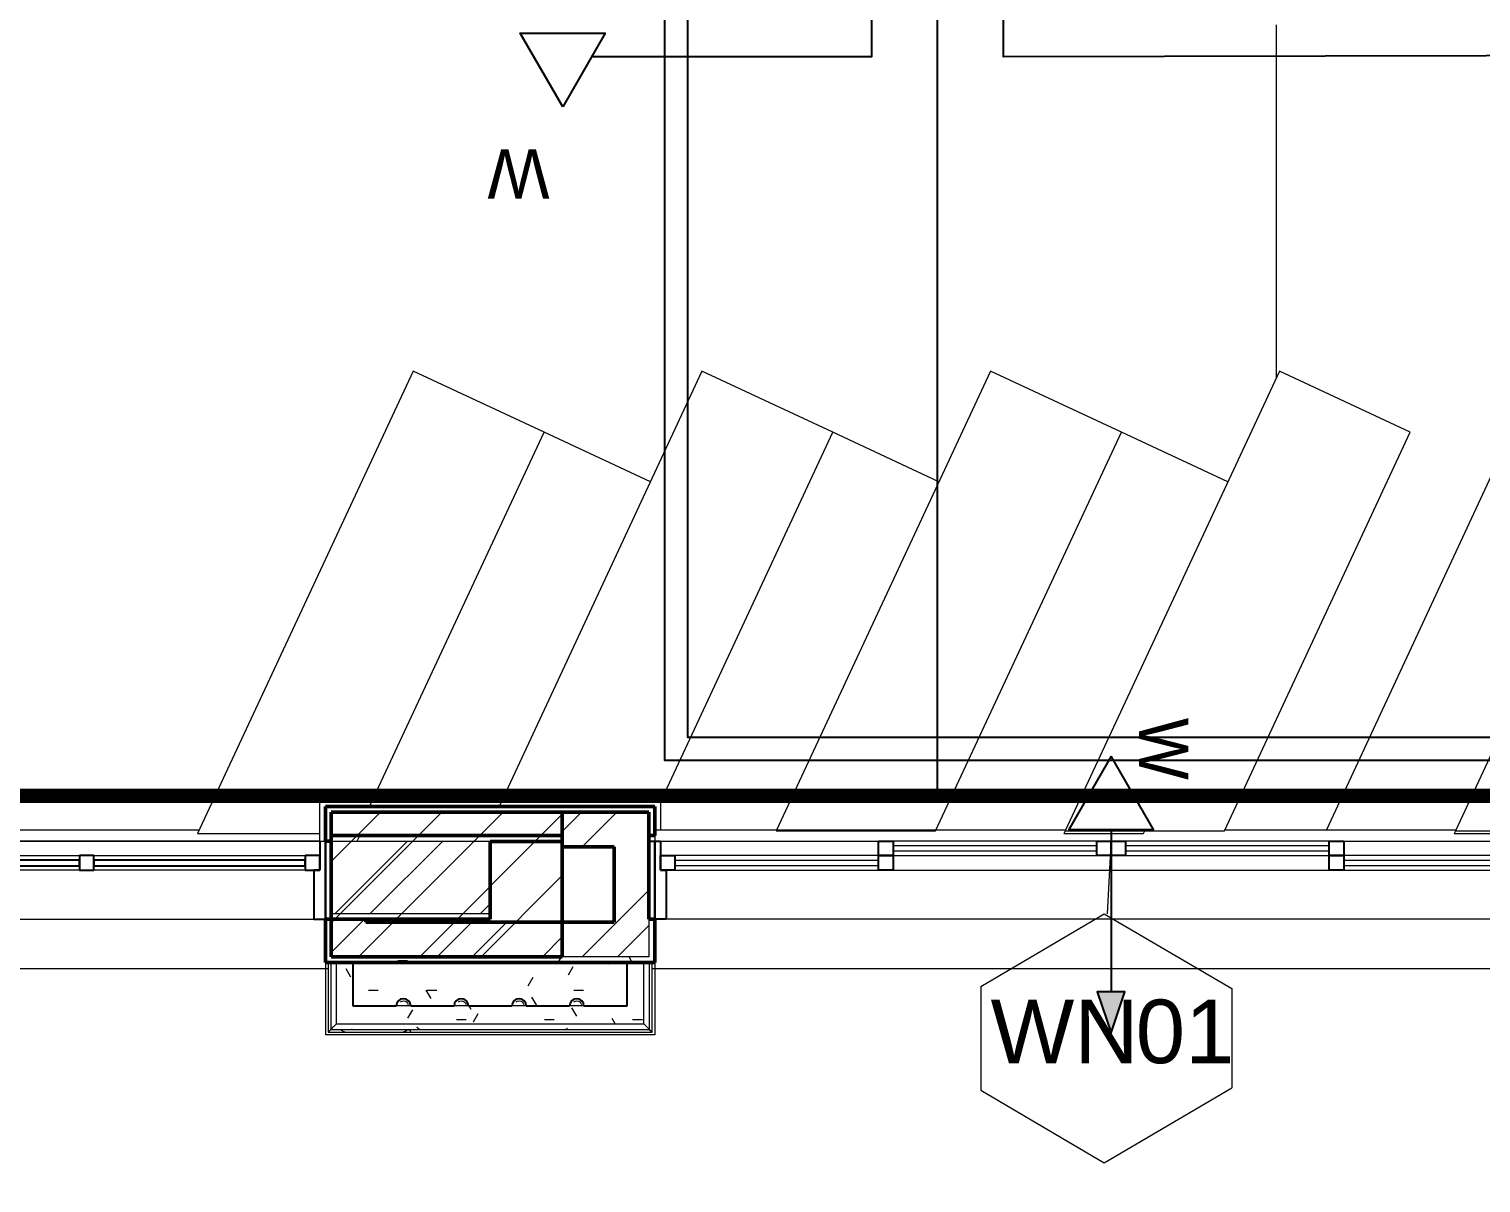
# Model space of a CAD drawing. Header units: millimetres. Extents: x -9358 to 257996, y -67499 to 9117.
# Drawn here: x 38754 to 43780, y -58681 to -54688 of the extents above; entities that cross this region are included whole.
import ezdxf

# ---------------------------------------------------------------- set-up
doc = ezdxf.new("R2010")
doc.units = ezdxf.units.MM
doc.header["$LTSCALE"] = 1000
for name, color, linetype, lineweight in [('A-COL-RFC-1', 8, 'Continuous', 9), ('A-COL-RFC-2', 8, 'Continuous', 50), ('A-FLR-PAT', 8, 'Continuous', 18), ('A-FRN', 8, 'Continuous', 9), ('A-LIN-30-1', 8, 'Continuous', 25), ('A-TYP-WIN', 8, 'Continuous', 0), ('A-WAL-CLD', 8, 'Continuous', 9), ('A-WAL-CMU', 8, 'Continuous', 50), ('A-WAL-FIN', 8, 'Continuous', 9), ('A-WAL-LOW-20', 8, 'Continuous', 18), ('A-WAL-LOW-20-1', 8, 'Continuous', 50), ('A-WAL-LOW-30', 8, 'Continuous', 18), ('A-WAL-PAT-1', 8, 'Continuous', 9), ('A-WIN', 8, 'Continuous', 9), ('A-WIN-1', 8, 'Continuous', 25), ('A-WIN-2', 8, 'Continuous', 18)]:
    doc.layers.add(name, color=color, linetype=linetype, lineweight=lineweight)
for name, color, linetype in [('CCTVNET', 6, 'Continuous'), ('DATANET', 4, 'Continuous'), ('F POINT AGN', 7, 'Continuous'), ('LC-CABLE -10', 4, 'Continuous'), ('LC-DA-CIR', 4, 'Continuous'), ('LC-T-OUTLET', 4, 'Continuous'), ('Route - rack1', 7, 'Continuous')]:
    doc.layers.add(name, color=color, linetype=linetype)
doc.styles.add('Arial_8', font='arial.ttf', dxfattribs={"height": 220})
pattern_1 = [(0, (0, 0), (812.8, 203.2), [33.528, -576.072, 33.528, -576.072, -3251.2]), (0, (0, 0), (812.8, 203.2), [-1219.2, 33.528, -1185.672, 33.528, -576.072, -1422.4]), (0, (0, 0), (812.8, 203.2), [-3048, 33.528, -372.872, 33.528, -982.472]), (120, (304.8, 101.6), (-582.37636, 602.30545), [33.528, -576.072, 33.528, -576.072, -3251.2]), (120, (304.8, 101.6), (-582.37636, 602.30545), [-1219.2, 33.528, -1185.672, 33.528, -576.072, -1422.4]), (120, (304.8, 101.6), (-582.37636, 602.30545), [-3048, 33.528, -372.872, 33.528, -982.472]), (240, (406.4, 508), (-230.42364, -805.50545), [33.528, -576.072, 33.528, -576.072, -3251.2]), (240, (406.4, 508), (-230.42364, -805.50545), [-1219.2, 33.528, -1185.672, 33.528, -576.072, -1422.4]), (240, (406.4, 508), (-230.42364, -805.50545), [-3048, 33.528, -372.872, 33.528, -982.472])]
pattern_2 = [(45, (0, 0), (-251.4472, 251.4472), []), (45, (0, 381), (-251.4472, 251.4472), [])]
pattern_3 = [(0, (0, 0), (406.4, 101.6), [33.528, -271.272, 33.528, -271.272, -1625.6]), (0, (0, 0), (406.4, 101.6), [-609.6, 33.528, -576.072, 33.528, -271.272, -711.2]), (0, (0, 0), (406.4, 101.6), [-1524, 33.528, -169.672, 33.528, -474.472]), (120, (152.4, 50.8), (-291.18818, 301.15272), [33.528, -271.272, 33.528, -271.272, -1625.6]), (120, (152.4, 50.8), (-291.18818, 301.15272), [-609.6, 33.528, -576.072, 33.528, -271.272, -711.2]), (120, (152.4, 50.8), (-291.18818, 301.15272), [-1524, 33.528, -169.672, 33.528, -474.472]), (240, (203.2, 254), (-115.21182, -402.75272), [33.528, -271.272, 33.528, -271.272, -1625.6]), (240, (203.2, 254), (-115.21182, -402.75272), [-609.6, 33.528, -576.072, 33.528, -271.272, -711.2]), (240, (203.2, 254), (-115.21182, -402.75272), [-1524, 33.528, -169.672, 33.528, -474.472])]

# ---------------------------------------------------------------- blocks, each defined once
blk = doc.blocks.new('Window Tag - Window Tag-41068-01-Ground Floor Plan')
at = {"layer": 'A-TYP-WIN'}
for p, q in [((-4.506, 1.627), (-0.238, 4.142)), ((-0.238, 4.142), (4.181, 1.556)), ((-4.506, 1.627), (-4.506, -1.959)), ((4.181, 1.556), (4.181, -1.888)), ((-4.506, -1.959), (-0.238, -4.474)), ((-0.238, -4.474), (4.181, -1.888))]:
    blk.add_line(p, q, dxfattribs=at)
blk = doc.blocks.new('D-W')
at = {"color": 3, "elevation": 0}
blk.add_lwpolyline([(0, 254.5), (146.9, 0), (-146.9, 0), (0, 254.5)], dxfattribs=at)
at = {"layer": 'LC-T-OUTLET', "color": 2}
blk.add_attdef('W', (77.2, 236.3, 0), '', height=170, dxfattribs=at)
blk = doc.blocks.new('access point wifi weather proof')
at = {"layer": 'LC-CABLE -10'}
h = blk.add_hatch(color=3, dxfattribs=at)
h.dxf.hatch_style = 1
h.paths.add_polyline_path([(684.0372, -90.7097), (683.895, -90.6617), (683.895, -90.7577)])
at = {"layer": 'LC-CABLE -10', "color": 3}
blk.add_line((683.3342, -90.7097), (683.895, -90.7097), dxfattribs=at)
blk.add_lwpolyline([(684.0372, -90.7097), (683.895, -90.6617), (683.895, -90.7577)], close=True, dxfattribs=at)
at = {"layer": 'LC-DA-CIR'}
ref = blk.add_blockref('D-W', (683.3342, -90.7097), dxfattribs=dict(at, xscale=-0.0010000000000048, yscale=0.0010000000000048, zscale=0.0010000000000048, rotation=90))
ref.add_attrib('W', 'W', (682.9472, -90.6127), dxfattribs={"layer": 'LC-T-OUTLET', "color": 3, "height": 0.17})
blk = doc.blocks.new('Sliding_Window_Double - 3200 x 2700-V65-01-Ground Floor Furniture Plan')
at = {"layer": 'A-WIN'}
for p, q in [((-1436.3, 89.4), (1643.7, 89.4)), ((-701.8, -80.6), (-1406.3, -80.6)), ((858.2, -80.6), (-650.9, -80.6)), ((1613.7, -80.6), (909.1, -80.6)), ((-1406.3, -130.6), (-701.8, -130.6)), ((53.7, -130.6), (-650.9, -130.6)), ((858.2, -130.6), (153.7, -130.6)), ((909.1, -130.6), (1613.7, -130.6)), ((-701.8, -180.6), (-1456.3, -180.6)), ((-650.9, -180.6), (53.7, -180.6)), ((153.7, -180.6), (858.2, -180.6)), ((1663.7, -180.6), (909.1, -180.6))]:
    blk.add_line(p, q, dxfattribs=at)
at = {"layer": 'A-WIN-1'}
for p, q in [((-1476.3, -180.6), (-1476.3, 89.4)), ((-1476.3, 89.4), (-1476.3, -180.6)), ((-1466.3, 89.4), (-1436.3, 89.4)), ((-1436.3, 89.4), (-1436.3, -80.6)), ((1643.7, 89.4), (1683.7, 89.4)), ((1643.7, -80.6), (1643.7, 89.4)), ((1683.7, 89.4), (1683.7, -180.6)), ((1683.7, -180.6), (1683.7, 89.4)), ((-1456.3, -80.6), (-1456.3, -180.6)), ((-1436.3, -80.6), (-1456.3, -80.6)), ((-1456.3, -130.6), (-1456.3, -80.6)), ((-1456.3, -80.6), (-1406.3, -80.6)), ((-1406.3, -80.6), (-1406.3, -130.6)), ((-701.8, -130.6), (-701.8, -80.6)), ((-701.8, -80.6), (-650.9, -80.6)), ((-650.9, -80.6), (-650.9, -130.6)), ((858.2, -130.6), (858.2, -80.6)), ((858.2, -80.6), (909.1, -80.6)), ((909.1, -80.6), (909.1, -130.6)), ((1613.7, -130.6), (1613.7, -80.6)), ((1613.7, -80.6), (1663.7, -80.6)), ((1663.7, -80.6), (1643.7, -80.6)), ((1663.7, -180.6), (1663.7, -80.6)), ((1663.7, -80.6), (1663.7, -130.6)), ((-1406.3, -130.6), (-1456.3, -130.6)), ((-650.9, -130.6), (-701.8, -130.6)), ((-701.8, -180.6), (-701.8, -130.6)), ((-701.8, -130.6), (-650.9, -130.6)), ((-650.9, -130.6), (-650.9, -180.6)), ((53.7, -180.6), (53.7, -130.6)), ((53.7, -130.6), (103.7, -130.6)), ((103.7, -180.6), (103.7, -130.6)), ((103.7, -130.6), (153.7, -130.6)), ((103.7, -130.6), (103.7, -180.6)), ((153.7, -130.6), (153.7, -180.6)), ((858.2, -180.6), (858.2, -130.6)), ((858.2, -130.6), (909.1, -130.6)), ((909.1, -130.6), (858.2, -130.6)), ((909.1, -130.6), (909.1, -180.6)), ((1663.7, -130.6), (1613.7, -130.6)), ((-1476.3, -180.6), (-1496.3, -180.6)), ((-1456.3, -180.6), (-1476.3, -180.6)), ((-650.9, -180.6), (-701.8, -180.6)), ((103.7, -180.6), (53.7, -180.6)), ((153.7, -180.6), (103.7, -180.6)), ((909.1, -180.6), (858.2, -180.6)), ((1683.7, -180.6), (1663.7, -180.6)), ((1703.7, -180.6), (1683.7, -180.6))]:
    blk.add_line(p, q, dxfattribs=at)
at = {"layer": 'A-WIN-2'}
for p, q in [((-1406.3, -95.6), (-701.8, -95.6)), ((-1406.3, -115.6), (-1406.3, -95.6)), ((-701.8, -95.6), (-701.8, -115.6)), ((909.1, -95.6), (1613.7, -95.6)), ((909.1, -115.6), (909.1, -95.6)), ((1613.7, -95.6), (1613.7, -115.6)), ((-701.8, -115.6), (-1406.3, -115.6)), ((-650.9, -145.6), (53.7, -145.6)), ((-650.9, -165.6), (-650.9, -145.6)), ((53.7, -145.6), (53.7, -165.6)), ((153.7, -145.6), (858.2, -145.6)), ((153.7, -165.6), (153.7, -145.6)), ((858.2, -145.6), (858.2, -165.6)), ((1613.7, -115.6), (909.1, -115.6)), ((53.7, -165.6), (-650.9, -165.6)), ((858.2, -165.6), (153.7, -165.6))]:
    blk.add_line(p, q, dxfattribs=at)
blk = doc.blocks.new('Sliding_Window_Three - 2500 x 2700-2665719-01-Ground Floor Furniture Plan')
at = {"layer": 'A-WIN'}
for p, q in [((-1172.7, 135), (-441.1, 135)), ((1197.3, 135), (-391.1, 135)), ((-391.1, 135), (1197.3, 135)), ((-441.1, 85), (-1172.7, 85)), ((-391.1, 85), (365.6, 85)), ((415.6, 85), (1147.3, 85)), ((-441.1, 35), (-1202.7, 35)), ((-441.1, 35), (-1202.7, 35)), ((365.6, 35), (-391.1, 35)), ((1147.3, 35), (415.6, 35)), ((-1202.7, -135), (1177.3, -135))]:
    blk.add_line(p, q, dxfattribs=at)
at = {"layer": 'A-WIN-1'}
for p, q in [((-1242.7, 135), (-1262.7, 135)), ((-1242.7, 135), (-1242.7, -135)), ((-1222.7, 135), (-1242.7, 135)), ((-1242.7, -135), (-1242.7, 135)), ((-1222.7, 35), (-1222.7, 135)), ((-1172.7, 135), (-1222.7, 135)), ((-1222.7, 135), (-1222.7, 85)), ((-1172.7, 85), (-1172.7, 135)), ((-441.1, 120), (-1172.7, 120)), ((-1172.7, 120), (-1172.7, 100)), ((-391.1, 135), (-441.1, 135)), ((-441.1, 135), (-441.1, 85)), ((-441.1, 100), (-441.1, 120)), ((-391.1, 85), (-391.1, 135)), ((1197.3, 135), (1197.3, 35)), ((1217.3, -135), (1217.3, 135)), ((1217.3, 135), (1217.3, -135)), ((-1222.7, 85), (-1172.7, 85)), ((-1172.7, 100), (-441.1, 100)), ((-441.1, 85), (-391.1, 85)), ((-391.1, 85), (-441.1, 85)), ((-441.1, 85), (-441.1, 35)), ((-391.1, 35), (-391.1, 85)), ((365.6, 70), (-391.1, 70)), ((-391.1, 70), (-391.1, 50)), ((415.6, 85), (365.6, 85)), ((365.6, 85), (365.6, 35)), ((365.6, 50), (365.6, 70)), ((415.6, 35), (415.6, 85)), ((1147.3, 70), (415.6, 70)), ((415.6, 70), (415.6, 50)), ((1197.3, 85), (1147.3, 85)), ((1147.3, 85), (1147.3, 35)), ((1147.3, 50), (1147.3, 70)), ((1197.3, 35), (1197.3, 85)), ((-1202.7, 35), (-1222.7, 35)), ((-1202.7, -135), (-1202.7, 35)), ((-441.1, 35), (-391.1, 35)), ((-391.1, 50), (365.6, 50)), ((365.6, 35), (415.6, 35)), ((415.6, 50), (1147.3, 50)), ((1147.3, 35), (1197.3, 35)), ((1197.3, 35), (1177.3, 35)), ((1177.3, 35), (1177.3, -135)), ((-1242.7, -135), (-1202.7, -135)), ((1177.3, -135), (1217.3, -135))]:
    blk.add_line(p, q, dxfattribs=at)
blk = doc.blocks.new('rest room134 - rest room-2754130-01-Ground Floor Furniture Plan')
at = {"layer": 'A-FRN'}
for p, q in [((40083.5, -55723.6), (39337.4, -57323.6)), ((40536.6, -55934.9), (40083.5, -55723.6)), ((39932.7, -57230), (40536.6, -55934.9)), ((39337.4, -57323.6), (39760, -57323.6))]:
    blk.add_line(p, q, dxfattribs=at)
blk = doc.blocks.new('rest room135 - rest room-2754143-01-Ground Floor Furniture Plan')
at = {"layer": 'A-FRN'}
for p, q in [((41083.5, -55723.6), (40381, -57230)), ((41536.6, -55934.9), (41083.5, -55723.6)), ((40904.9, -56106.6), (40536.6, -55934.9)), ((40940, -57214.3), (41536.6, -55934.9))]:
    blk.add_line(p, q, dxfattribs=at)
blk = doc.blocks.new('rest room136 - rest room-2754169-01-Ground Floor Furniture Plan')
at = {"layer": 'A-FRN'}
for p, q in [((42082.5, -55723.1), (41340.8, -57313.6)), ((42535.6, -55934.4), (42082.5, -55723.1)), ((41903.9, -56106.2), (41536.6, -55934.9)), ((41892.5, -57313.6), (42535.6, -55934.4)), ((41340.8, -57313.6), (41892.5, -57313.6))]:
    blk.add_line(p, q, dxfattribs=at)
blk = doc.blocks.new('rest room137 - rest room-2754195-01-Ground Floor Furniture Plan')
at = {"layer": 'A-FRN'}
for p, q in [((43082.5, -55723.1), (42340.8, -57313.6)), ((43535.6, -55934.4), (43082.5, -55723.1)), ((42903.9, -56106.2), (42535.6, -55934.4)), ((42892.5, -57313.6), (43535.6, -55934.4)), ((42340.8, -57313.6), (42336.4, -57323.1)), ((42336.4, -57323.1), (42612.2, -57323.1)), ((42340.8, -57313.6), (42892.5, -57313.6)), ((42612.2, -57323.1), (42616.7, -57313.6))]:
    blk.add_line(p, q, dxfattribs=at)
blk = doc.blocks.new('rest room138 - rest room-2754221-01-Ground Floor Furniture Plan')
at = {"layer": 'A-FRN'}
for p, q in [((44433.5, -55723.6), (43691.8, -57314)), ((44886.6, -55934.9), (44433.5, -55723.6)), ((43886.6, -55934.9), (43245.2, -57310.5)), ((44254.9, -56106.6), (43886.6, -55934.9)), ((44282.7, -57230), (44886.6, -55934.9)), ((43691.8, -57314), (43687.4, -57323.6)), ((43687.4, -57323.6), (43963.2, -57323.6)), ((43691.8, -57314), (44100, -57314)), ((43963.2, -57323.6), (43967.7, -57314))]:
    blk.add_line(p, q, dxfattribs=at)
blk = doc.blocks.new('FP_384-01-Ground Floor Furniture Plan')
at = {"layer": 'A-WAL-LOW-20'}
blk.add_line((39798.6, -57770), (39798.6, -58001.4), dxfattribs=at)
blk = doc.blocks.new('FP_385-01-Ground Floor Furniture Plan')
at = {"layer": 'A-WAL-LOW-20'}
blk.add_line((39788.9, -57770), (39788.9, -58011.1), dxfattribs=at)
blk = doc.blocks.new('FP_386-01-Ground Floor Furniture Plan')
at = {"layer": 'A-WAL-LOW-20'}
blk.add_line((39798.6, -58001.4), (40901.4, -58001.4), dxfattribs=at)
at = {"layer": 'A-WAL-PAT-1'}
for p, q in [((39870.2, -58001), (39869.6, -58000.7)), ((39870.7, -58001.3), (39870.2, -58001)), ((39871.2, -58001.6), (39870.7, -58001.3)), ((39871.7, -58001.8), (39871.2, -58001.6)), ((39872.2, -58002), (39871.7, -58001.8)), ((39872.8, -58002.2), (39872.2, -58002)), ((39873.3, -58002.3), (39872.8, -58002.2)), ((39873.8, -58002.4), (39873.3, -58002.3)), ((39874.3, -58002.5), (39873.8, -58002.4)), ((39874.9, -58002.5), (39874.3, -58002.5)), ((40096.9, -57993.1), (40096.4, -57992.4)), ((40097.5, -57993.8), (40096.9, -57993.1)), ((40098, -57994.5), (40097.5, -57993.8)), ((40098.5, -57995.2), (40098, -57994.5)), ((40099, -57995.8), (40098.5, -57995.2)), ((40099.5, -57996.4), (40099, -57995.8)), ((40100.1, -57997), (40099.5, -57996.4)), ((40100.6, -57997.6), (40100.1, -57997)), ((40101.1, -57998.1), (40100.6, -57997.6)), ((40101.6, -57998.6), (40101.1, -57998.1)), ((40102.2, -57999.1), (40101.6, -57998.6)), ((40102.7, -57999.5), (40102.2, -57999.1)), ((40103.2, -57999.9), (40102.7, -57999.5)), ((40103.7, -58000.3), (40103.2, -57999.9)), ((40104.3, -58000.7), (40103.7, -58000.3)), ((40104.8, -58001), (40104.3, -58000.7)), ((40105.3, -58001.3), (40104.8, -58001)), ((40105.8, -58001.6), (40105.3, -58001.3)), ((40106.4, -58001.8), (40105.8, -58001.6)), ((40106.9, -58002), (40106.4, -58001.8)), ((40107.4, -58002.2), (40106.9, -58002)), ((40107.9, -58002.3), (40107.4, -58002.2)), ((40108.5, -58002.4), (40107.9, -58002.3)), ((40109, -58002.5), (40108.5, -58002.4)), ((40109.5, -58002.5), (40109, -58002.5)), ((40609.1, -58002.5), (40608.6, -58002.5)), ((40609.7, -58002.4), (40609.1, -58002.5)), ((40610.2, -58002.3), (40609.7, -58002.4)), ((40610.7, -58002.2), (40610.2, -58002.3)), ((40611.2, -58002), (40610.7, -58002.2)), ((40611.8, -58001.8), (40611.2, -58002)), ((40612.3, -58001.6), (40611.8, -58001.8)), ((40612.8, -58001.3), (40612.3, -58001.6)), ((40613.3, -58001), (40612.8, -58001.3)), ((40613.9, -58000.7), (40613.3, -58001)), ((40614.4, -58000.3), (40613.9, -58000.7)), ((40614.9, -57999.9), (40614.4, -58000.3)), ((40615.4, -57999.5), (40614.9, -57999.9)), ((40616, -57999.1), (40615.4, -57999.5)), ((40616.5, -57998.6), (40616, -57999.1)), ((40617, -57998.1), (40616.5, -57998.6)), ((40617.5, -57997.6), (40617, -57998.1)), ((40843.8, -58002.5), (40843.3, -58002.5)), ((40844.3, -58002.4), (40843.8, -58002.5))]:
    blk.add_line(p, q, dxfattribs=at)
blk = doc.blocks.new('FP_387-01-Ground Floor Furniture Plan')
at = {"layer": 'A-WAL-LOW-20'}
blk.add_line((39788.9, -58011.1), (40911.1, -58011.1), dxfattribs=at)
at = {"layer": 'A-WAL-PAT-1'}
for p, q in [((39834, -58003.3), (39832.4, -58002.1)), ((39835.5, -58004.5), (39834, -58003.3)), ((39837, -58005.6), (39835.5, -58004.5)), ((39838.5, -58006.6), (39837, -58005.6)), ((39840.1, -58007.6), (39838.5, -58006.6)), ((39841.6, -58008.4), (39840.1, -58007.6)), ((40057.8, -58007), (40056.3, -58007.9)), ((40059.3, -58006), (40057.8, -58007)), ((40060.8, -58004.9), (40059.3, -58006)), ((40062.4, -58003.8), (40060.8, -58004.9)), ((40068.4, -58003.1), (40066.8, -58001.9)), ((40069.9, -58004.3), (40068.4, -58003.1)), ((40071.4, -58005.4), (40069.9, -58004.3)), ((40072.9, -58006.5), (40071.4, -58005.4)), ((40074.5, -58007.4), (40072.9, -58006.5)), ((40076, -58008.3), (40074.5, -58007.4)), ((39843.1, -58009.2), (39841.6, -58008.4)), ((39844.6, -58009.9), (39843.1, -58009.2)), ((39846.2, -58010.5), (39844.6, -58009.9)), ((39847.7, -58011), (39846.2, -58010.5)), ((39849.2, -58011.4), (39847.7, -58011)), ((40047.1, -58011.6), (40045.6, -58011.9)), ((40048.7, -58011.2), (40047.1, -58011.6)), ((40050.2, -58010.7), (40048.7, -58011.2)), ((40051.7, -58010.1), (40050.2, -58010.7)), ((40053.2, -58009.5), (40051.7, -58010.1)), ((40054.7, -58008.7), (40053.2, -58009.5)), ((40056.3, -58007.9), (40054.7, -58008.7)), ((40512.9, -58012.1), (40511.4, -58012.2)), ((40514.4, -58011.9), (40512.9, -58012.1)), ((40515.9, -58011.7), (40514.4, -58011.9)), ((40791.8, -58012.1), (40790.3, -58011.9)), ((40793.4, -58012.2), (40791.8, -58012.1))]:
    blk.add_line(p, q, dxfattribs=at)
blk = doc.blocks.new('FP_388-01-Ground Floor Furniture Plan')
at = {"layer": 'A-WAL-LOW-20'}
blk.add_line((40901.4, -58001.4), (40901.4, -57770), dxfattribs=at)
blk = doc.blocks.new('FP_389-01-Ground Floor Furniture Plan')
at = {"layer": 'A-WAL-LOW-20'}
blk.add_line((40911.1, -58011.1), (40911.1, -57770), dxfattribs=at)
blk = doc.blocks.new('Walls 371 - Walls 78-2892140-01-Ground Floor Furniture Plan')
at = {"layer": 'A-WAL-PAT-1'}
h = blk.add_hatch(dxfattribs=at)
h.set_pattern_fill('FP_136', color=256, style=0, pattern_type=2)
h.set_pattern_definition(pattern_3)
h.paths.add_polyline_path([(40650, -57920), (40646, -57918), (40646, -57918.9), (40648.5, -57919.6)], flags=0)
h.paths.add_polyline_path([(40450.3, -57920), (40446.3, -57918), (40446.3, -57918.9), (40448.7, -57919.6)], flags=0)
h.paths.add_polyline_path([(40250, -57920), (40246, -57918), (40246, -57918.9), (40248.5, -57919.6)], flags=0)
h.paths.add_polyline_path([(40050, -57920), (40046, -57918), (40046, -57918.9), (40048.5, -57919.6)], flags=0)
h.paths.add_polyline_path([(39875, -57981.7), (40881.7, -57981.7), (40881.7, -57770), (40825, -57770), (40825, -57920), (40675, -57920), (40674.4, -57920), (40625.8, -57920), (40625, -57920), (40475.3, -57920), (40474.6, -57920), (40426.1, -57920), (40425.3, -57920), (40275, -57920), (40274.4, -57920), (40225.8, -57920), (40225, -57920), (40075, -57920), (40074.4, -57920), (40025.6, -57919.8), (40025, -57920), (39875, -57920), (39875, -57770), (39818.3, -57770), (39818.3, -57981.7)], flags=0)
at = {"layer": 'A-WAL-LOW-20'}
for p, q in [((39818.3, -57981.7), (39818.3, -57770)), ((40881.7, -57981.7), (40881.7, -57770)), ((39818.3, -57981.7), (40881.7, -57981.7))]:
    blk.add_line(p, q, dxfattribs=at)
for points, knots in [([(39788.9, -58011.1), (39788.9, -58011.1), (39789.3, -58010.7), (39792.2, -58007.8), (39796.1, -58003.9), (39798, -58002)], [0.1701475, 0.1701475, 0.1701475, 0.1701475, 0.25, 0.5, 0.6488772, 0.6488772, 0.6488772, 0.6488772]), ([(39798.6, -58001.4), (39798.6, -58001.4), (39798.8, -58001.2), (39799.7, -58000.3), (39801.4, -57998.6), (39803, -57997), (39804.9, -57995.1), (39807.1, -57992.9), (39809.6, -57990.4), (39813.3, -57986.7), (39816.3, -57983.8), (39818.3, -57981.7)], [0.4599876, 0.4599876, 0.4599876, 0.4599876, 0.5, 0.6, 0.65, 0.7, 0.75, 0.8, 0.85, 0.9, 1, 1, 1, 1]), ([(40901.4, -58001.4), (40901.4, -58001.4), (40901.2, -58001.2), (40900.3, -58000.3), (40898.6, -57998.6), (40897, -57997), (40895.1, -57995.1), (40892.9, -57992.9), (40890.4, -57990.4), (40886.7, -57986.7), (40883.8, -57983.7), (40881.7, -57981.7)], [0.4599876, 0.4599876, 0.4599876, 0.4599876, 0.5, 0.6, 0.65, 0.7, 0.75, 0.8, 0.85, 0.9, 1, 1, 1, 1]), ([(40911.1, -58011.1), (40911.1, -58011.1), (40910.7, -58010.7), (40907.8, -58007.8), (40903.9, -58003.9), (40902, -58002)], [0.1701475, 0.1701475, 0.1701475, 0.1701475, 0.25, 0.5, 0.6488772, 0.6488772, 0.6488772, 0.6488772])]:
    blk.add_open_spline(points, degree=3, knots=knots, dxfattribs=at)
for name in ['FP_385-01-Ground Floor Furniture Plan', 'FP_384-01-Ground Floor Furniture Plan', 'FP_388-01-Ground Floor Furniture Plan', 'FP_389-01-Ground Floor Furniture Plan', 'FP_387-01-Ground Floor Furniture Plan', 'FP_386-01-Ground Floor Furniture Plan']:
    blk.add_blockref(name, (0, 0), dxfattribs=at)
blk = doc.blocks.new('FP_390-01-Ground Floor Furniture Plan')
at = {"layer": 'A-WAL-PAT-1'}
for p, q in [((40240, -57905.6), (40245, -57903.3)), ((40245, -57903.3), (40250.4, -57902.5)), ((40250.4, -57902.5), (40255.8, -57903.5)), ((40255.8, -57903.5), (40260.7, -57906.2)), ((40260.7, -57906.2), (40264.4, -57910.2)), ((40252.7, -57919.6), (40250, -57920)), ((40255.3, -57920), (40252.7, -57919.6)), ((40264.4, -57910.2), (40266.8, -57915.1))]:
    blk.add_line(p, q, dxfattribs=at)
blk = doc.blocks.new('FP_391-01-Ground Floor Furniture Plan')
at = {"layer": 'A-WAL-PAT-1'}
for p, q in [((40440.2, -57905.7), (40445.2, -57903.3)), ((40445.2, -57903.3), (40450.6, -57902.5)), ((40450.6, -57902.5), (40456.1, -57903.5)), ((40456.1, -57903.5), (40460.9, -57906.1)), ((40460.9, -57906.1), (40464.7, -57910.1)), ((40453, -57919.6), (40450.3, -57920)), ((40455.6, -57920), (40453, -57919.6)), ((40464.7, -57910.1), (40467, -57915.1))]:
    blk.add_line(p, q, dxfattribs=at)
blk = doc.blocks.new('FP_392-01-Ground Floor Furniture Plan')
at = {"layer": 'A-WAL-PAT-1'}
for p, q in [((40640, -57905.7), (40644.9, -57903.3)), ((40644.9, -57903.3), (40650.4, -57902.5)), ((40650.4, -57902.5), (40655.8, -57903.5)), ((40655.8, -57903.5), (40660.6, -57906.1)), ((40660.6, -57906.1), (40664.4, -57910.1)), ((40652.7, -57919.6), (40650, -57920)), ((40655.4, -57920), (40652.7, -57919.6)), ((40664.4, -57910.1), (40666.8, -57915.1))]:
    blk.add_line(p, q, dxfattribs=at)
blk = doc.blocks.new('FP_393-01-Ground Floor Furniture Plan')
at = {"layer": 'A-WAL-PAT-1'}
for p, q in [((40040.1, -57905.6), (40045, -57903.2)), ((40045, -57903.2), (40050.5, -57902.5)), ((40050.5, -57902.5), (40055.9, -57903.5)), ((40055.9, -57903.5), (40060.7, -57906.2)), ((40060.7, -57906.2), (40064.5, -57910.2)), ((40052.7, -57919.6), (40050, -57920)), ((40055.3, -57920), (40052.7, -57919.6)), ((40064.5, -57910.2), (40066.8, -57915.2))]:
    blk.add_line(p, q, dxfattribs=at)
blk = doc.blocks.new('Walls 373 - Walls 304-2892162-01-Ground Floor Furniture Plan')
at = {"layer": 'A-WAL-PAT-1'}
h = blk.add_hatch(dxfattribs=at)
h.set_pattern_fill('FP_136', color=256, style=0, pattern_type=2)
h.set_pattern_definition(pattern_3)
h.paths.add_polyline_path([(40425.3, -57920), (40430, -57905.3), (40442.5, -57896.2), (40458, -57896.2), (40470.5, -57905.3), (40475.3, -57920), (40625, -57920), (40629.8, -57905.3), (40642.3, -57896.2), (40657.7, -57896.2), (40670.2, -57905.3), (40675, -57920), (40825, -57920), (40825, -57770), (39875, -57770), (39875, -57920), (40025, -57920), (40029.8, -57905.3), (40042.3, -57896.2), (40057.7, -57896.2), (40070.2, -57905.3), (40075, -57920), (40225, -57920), (40229.8, -57905.3), (40242.3, -57896.2), (40257.7, -57896.2), (40270.2, -57905.3), (40275, -57920), (40318.6, -57920)], flags=0)
at = {"layer": 'A-LIN-30-1'}
for p, q in [((40825, -57770), (39875, -57770)), ((39875, -57770), (39875, -57920)), ((40825, -57920), (40825, -57770)), ((39875, -57920), (40025, -57920)), ((40075, -57920), (40225, -57920)), ((40275, -57920), (40425.3, -57920)), ((40475.3, -57920), (40625, -57920)), ((40675, -57920), (40825, -57920))]:
    blk.add_line(p, q, dxfattribs=at)
for centre, start in [((40050, -57920), 360), ((40250, -57920), 0), ((40450.3, -57920), 0), ((40650, -57920), 0)]:
    blk.add_arc(centre, 25, start, 180, dxfattribs=at)
at = {"layer": 'A-WAL-FIN'}
for p, q in [((40250, -57920), (40225, -57920)), ((40275, -57920), (40250, -57920)), ((40450.3, -57920), (40425.3, -57920)), ((40475.3, -57920), (40450.3, -57920)), ((40650, -57920), (40625, -57920)), ((40675, -57920), (40650, -57920))]:
    blk.add_line(p, q, dxfattribs=at)
at = {"layer": 'A-WAL-FIN', "flags": 128}
for points in [[(40050, -57920), (40044.4, -57920), (40039.1, -57920), (40034.4, -57920), (40030.4, -57920), (40027.5, -57920), (40025.6, -57920), (40025, -57920)], [(40075, -57920), (40074.4, -57920), (40072.5, -57920), (40069.6, -57920), (40065.6, -57920), (40060.9, -57920), (40055.6, -57920), (40050, -57920)]]:
    blk.add_lwpolyline(points, dxfattribs=at)
at = {"layer": 'A-WAL-LOW-20-1'}
for name in ['FP_393-01-Ground Floor Furniture Plan', 'FP_390-01-Ground Floor Furniture Plan', 'FP_391-01-Ground Floor Furniture Plan', 'FP_392-01-Ground Floor Furniture Plan']:
    blk.add_blockref(name, (0, 0), dxfattribs=at)
blk = doc.blocks.new('G')
at = {"layer": 'A-COL-RFC-1'}
h = blk.add_hatch(dxfattribs=at)
h.set_pattern_fill('FP_4', color=256, style=0, pattern_type=2)
h.set_pattern_definition([(45, (0, 0), (-106.06602, 106.06602), [])])
h.paths.add_polyline_path([(39949.9, -57750), (40600, -57750), (40600, -57250), (39800, -57250), (39800, -57750)], flags=0)
at = {"layer": 'A-WAL-PAT-1'}
h = blk.add_hatch(dxfattribs=at)
h.set_pattern_fill('FP_2', color=256, style=0, pattern_type=2)
h.set_pattern_definition(pattern_1)
h.paths.add_polyline_path([(40900, -57250), (40920, -57250), (40920, -57230), (39780, -57230), (39780, -57250), (40441.5, -57250)], flags=0)
h = blk.add_hatch(dxfattribs=at)
h.set_pattern_fill('FP_1', color=256, style=0, pattern_type=2)
h.set_pattern_definition(pattern_2)
h.paths.add_polyline_path([(40850, -57370), (40900, -57370), (40900, -57250), (40600, -57250), (40600, -57370), (40780, -57370)], flags=0)
h = blk.add_hatch(dxfattribs=at)
h.set_pattern_fill('FP_2', color=256, style=0, pattern_type=2)
h.set_pattern_definition(pattern_1)
h.paths.add_polyline_path([(37300, -57350.5), (37300, -57330.5), (34470, -57330.5), (34470, -57350.5), (35525.9, -57350.5)], flags=0)
h.paths.add_polyline_path([(40441.5, -57350.5), (40600, -57350.5), (40600, -57330.5), (39800, -57330.5), (39800, -57350.5), (40350, -57350.5)], flags=0)
h = blk.add_hatch(dxfattribs=at)
h.set_pattern_fill('FP_1', color=256, style=0, pattern_type=2)
h.set_pattern_definition(pattern_2)
h.paths.add_polyline_path([(37300, -57600), (37300, -57470), (37280, -57470), (37280, -57600)], flags=0)
h.paths.add_polyline_path([(39800, -57600), (40350, -57600), (40350, -57350.5), (39800, -57350.5), (39800, -57450)], flags=0)
h = blk.add_hatch(dxfattribs=at)
h.set_pattern_fill('FP_1', color=256, style=0, pattern_type=2)
h.set_pattern_definition(pattern_2)
h.paths.add_polyline_path([(40900, -57630), (40900, -57370), (40780, -57370), (40780, -57630), (40850, -57630)], flags=0)
h = blk.add_hatch(dxfattribs=at)
h.set_pattern_fill('FP_1', color=256, style=0, pattern_type=2)
h.set_pattern_definition(pattern_2)
h.paths.add_polyline_path([(39920, -57750), (39920, -57620), (39800, -57620), (39800, -57750)], flags=0)
h = blk.add_hatch(dxfattribs=at)
h.set_pattern_fill('FP_1', color=256, style=0, pattern_type=2)
h.set_pattern_definition(pattern_2)
h.paths.add_polyline_path([(40900, -57750), (40900, -57630), (39920, -57630), (39920, -57750), (40441.5, -57750)], flags=0)
h = blk.add_hatch(dxfattribs=at)
h.set_pattern_fill('FP_2', color=256, style=0, pattern_type=2)
h.set_pattern_definition(pattern_1)
h.paths.add_polyline_path([(40920, -57770), (40920, -57750), (39800, -57750), (39800, -57770), (40441.5, -57770)], flags=0)
at = {"layer": 'A-COL-RFC-2'}
for p, q in [((39800, -57250), (39800, -57750)), ((40600, -57250), (39800, -57250)), ((40600, -57750), (40600, -57250)), ((39800, -57750), (40600, -57750))]:
    blk.add_line(p, q, dxfattribs=at)
at = {"layer": 'A-FLR-PAT'}
for p, q in [((43071.2, -54525), (43071.2, -55747.3)), ((37320, -57790), (39789.2, -57790)), ((40910.8, -57790), (44070, -57790))]:
    blk.add_line(p, q, dxfattribs=at)
at = {"layer": 'A-WAL-CLD'}
for p, q in [((40350, -57350.5), (39800, -57350.5)), ((39800, -57600), (40350, -57600)), ((39800, -57620), (39800, -57750)), ((40900, -57620), (40900, -57750)), ((40900, -57750), (39800, -57750))]:
    blk.add_line(p, q, dxfattribs=at)
at = {"layer": 'A-WAL-CMU'}
for p, q in [((40920, -57230), (39780, -57230)), ((39780, -57230), (39780, -57350)), ((39800, -57250), (40900, -57250)), ((39800, -57350), (39800, -57250)), ((40900, -57250), (40600, -57250)), ((40600, -57250), (40600, -57370)), ((40900, -57250), (40900, -57330.5)), ((40900, -57620), (40900, -57250)), ((40920, -57330.5), (40920, -57230)), ((39780, -57350), (39800, -57350)), ((39800, -57330.5), (39800, -57620)), ((40600, -57330.5), (39800, -57330.5)), ((40350, -57620), (40350, -57350.5)), ((40350, -57350.5), (40600, -57350.5)), ((40900, -57330.5), (40920, -57330.5)), ((40600, -57370), (40780, -57370)), ((40780, -57370), (40780, -57630)), ((39780, -57620), (39780, -57770)), ((39780, -57620), (40350, -57620)), ((39920, -57630), (39920, -57620)), ((40780, -57630), (39920, -57630)), ((40920, -57620), (40900, -57620)), ((40920, -57770), (40920, -57620)), ((39780, -57770), (40920, -57770))]:
    blk.add_line(p, q, dxfattribs=at)
at = {"layer": 'A-WAL-LOW-30'}
for p, q in [((39760, -57350), (39760, -57210)), ((39800, -57210), (39760, -57210)), ((40940, -57210), (40900, -57210)), ((40940, -57210), (40940, -57310.5)), ((34490, -57310.5), (39343.5, -57310.5)), ((39760, -57350), (39780, -57350)), ((40920, -57310.5), (42342.3, -57310.5)), ((40920, -57330.5), (40920, -57350)), ((42894, -57310.5), (43693.5, -57310.5)), ((39780, -57770), (39780, -58020)), ((40920, -57770), (40920, -58020)), ((40920, -58020), (39780, -58020))]:
    blk.add_line(p, q, dxfattribs=at)
at = {"layer": 'A-FRN'}
for name in ['rest room134 - rest room-2754130-01-Ground Floor Furniture Plan', 'rest room135 - rest room-2754143-01-Ground Floor Furniture Plan', 'rest room136 - rest room-2754169-01-Ground Floor Furniture Plan', 'rest room137 - rest room-2754195-01-Ground Floor Furniture Plan', 'rest room138 - rest room-2754221-01-Ground Floor Furniture Plan']:
    blk.add_blockref(name, (0, 0), dxfattribs=at)
at = {"layer": 'A-WAL-LOW-20'}
blk.add_blockref('Walls 371 - Walls 78-2892140-01-Ground Floor Furniture Plan', (0, 0), dxfattribs=at)
at = {"layer": 'A-WAL-LOW-20-1'}
blk.add_blockref('Walls 373 - Walls 304-2892162-01-Ground Floor Furniture Plan', (0, 0), dxfattribs=at)
at = {"layer": 'A-WIN'}
blk.add_blockref('Sliding_Window_Three - 2500 x 2700-2665719-01-Ground Floor Furniture Plan', (38562.7, -57485), dxfattribs=at)
at = {"layer": 'A-WIN', "rotation": 180}
blk.add_blockref('Sliding_Window_Double - 3200 x 2700-V65-01-Ground Floor Furniture Plan', (42603.7, -57530.6), dxfattribs=at)
blk = doc.blocks.new('RACK1 - ROUTE')
at = {"layer": 'F POINT AGN', "color": 1, "const_width": 50}
blk.add_lwpolyline([(33216.4, -39182.4), (33216.4, -45739), (30074, -45739), (30074, -48938), (33831, -48938), (33831, -46097), (32618, -46097), (32618, -49892), (30452, -49892), (30452, -53094), (33429, -53094), (33429, -44212), (35742, -44212), (35742, -45666), (34623, -45666), (34623, -57341), (50943, -57341), (50943, -44543), (37950, -44543), (38801, -44543), (43778, -44543), (43778, -28172)], dxfattribs=at)

msp = doc.modelspace()

# ---------------------------------------------------------------- block references
msp.add_blockref('G', (0, -148.1))

# ---------------------------------------------------------------- next in the draw order: linework, layer by layer
at = {"layer": 'A-TYP-WIN'}
msp.add_line((42500, -57485), (42485.9, -57749), dxfattribs=at)
at = {"layer": 'CCTVNET', "color": 3}
for points in [[(50102, -59099.6), (48293, -59099.6), (48293, -57219.1), (40955, -57219.1), (40955, -43489.5)], [(52474.3, -57549.6), (52474.3, -57139.1), (41035, -57139.1), (41035, -43489.5)]]:
    msp.add_lwpolyline(points, dxfattribs=at)
at = {"layer": 'DATANET', "color": 3, "ltscale": 50}
for points in [[(40701.5, -54782.7), (41671, -54782.7), (41671, -43961.9)], [(42426.5, -57330.9), (41899, -57330.9), (41899, -43961.9)], [(46026.5, -54775.5), (42127, -54783.4), (42127, -43961.9)]]:
    msp.add_lwpolyline(points, dxfattribs=at)

# ---------------------------------------------------------------- next in the draw order: block references
at = {"layer": 'A-TYP-WIN', "xscale": 99.99999999999991, "yscale": 99.99999999999991, "zscale": 99.99999999999991}
msp.add_blockref('Window Tag - Window Tag-41068-01-Ground Floor Plan', (42500, -58163.2), dxfattribs=at)
at = {"layer": 'DATANET', "color": 3}
ref = msp.add_blockref('D-W', (40601.2, -54702, 0), dxfattribs=dict(at, rotation=180))
ref.add_attrib('W', 'W', (40555.8, -55104), dxfattribs={"layer": 'LC-T-OUTLET', "color": 3, "height": 170, "rotation": 180})
at = {"layer": 'DATANET', "color": 3, "xscale": 1000, "yscale": 1000, "zscale": 1000, "rotation": 270}
msp.add_blockref('access point wifi weather proof', (133209.7, 625876.1), dxfattribs=at)
at = {"layer": 'Route - rack1', "color": 1}
msp.add_blockref('RACK1 - ROUTE', (0, 0), dxfattribs=at)

# ---------------------------------------------------------------- next in the draw order: texts
at = {"layer": 'A-TYP-WIN', "char_height": 220, "attachment_point": 1, "style": 'Arial_8'}
for s, insert, width in [('WN', (42082.5, -58046.3), 609.282), ('01', (42585.2, -58046.3), 400.844)]:
    msp.add_mtext(s, dxfattribs=dict(at, insert=insert, width=width))

doc.saveas('drawing.dxf')
